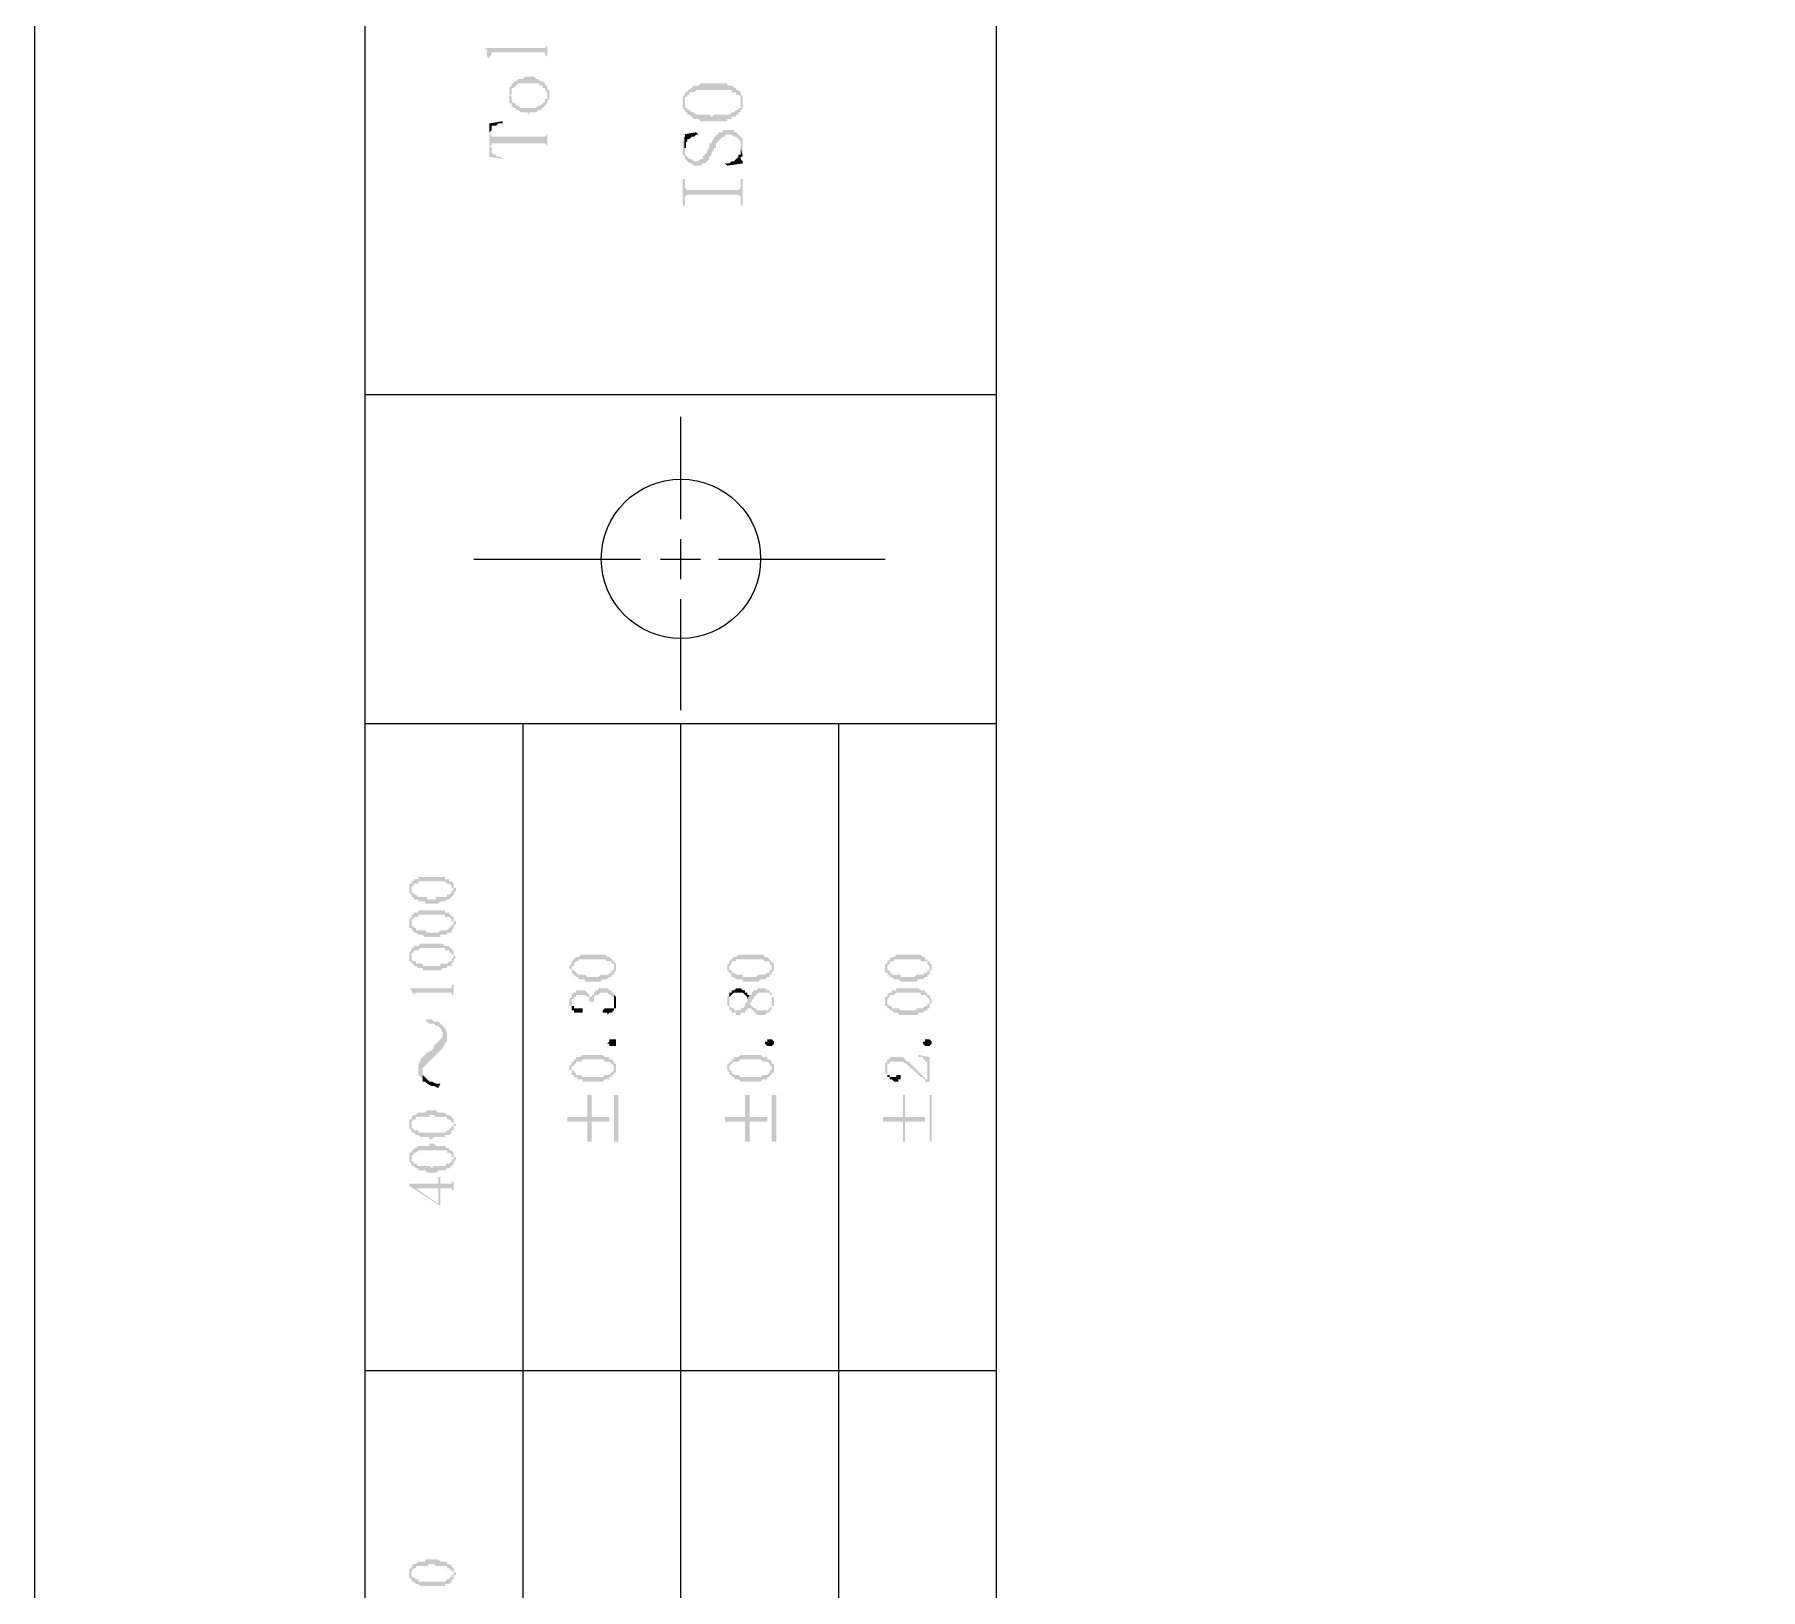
# Model space of a CAD drawing. Header units: millimetres. Extents: x 1186 to 2336, y 1181 to 1549.
# Drawn here: x 1915.52 to 1950.56, y 1352.86 to 1384.43 of the extents above; entities that cross this region are included whole.
import ezdxf

# ---------------------------------------------------------------- set-up
doc = ezdxf.new("R2010")
doc.units = ezdxf.units.MM

msp = doc.modelspace()

# ---------------------------------------------------------------- hatches: boundary and pattern name
at = {"transparency": 33554559}
for points in [[(1924.66228, 1384.16352), (1924.66228, 1384.16352), (1924.70741, 1384.11838), (1924.70741, 1384.02812), (1924.70741, 1383.98299), (1924.75254, 1383.93786), (1924.75254, 1383.84759), (1924.75254, 1383.98299), (1924.79768, 1384.02812), (1924.79768, 1384.07325), (1925.88085, 1384.07325), (1925.88085, 1384.02812), (1925.88085, 1384.02812), (1925.92598, 1383.98299), (1925.92598, 1383.84759), (1925.92598, 1384.38918), (1925.92598, 1384.20865), (1925.92598, 1384.20865), (1925.88085, 1384.16352), (1925.83572, 1384.16352)], [(1925.15873, 1383.35114), (1925.15873, 1383.21574), (1925.20387, 1383.21574), (1925.20387, 1383.35114), (1925.249, 1383.35114), (1925.29413, 1383.39627), (1925.29413, 1383.39627), (1925.33926, 1383.4414), (1925.74545, 1383.4414), (1925.79058, 1383.39627), (1925.83572, 1383.39627), (1925.83572, 1383.35114), (1925.88085, 1383.35114), (1925.88085, 1383.306), (1925.92598, 1383.26087), (1925.92598, 1383.21574), (1925.92598, 1383.03521), (1925.92598, 1383.08034), (1925.92598, 1383.08034), (1925.97111, 1383.12548), (1925.97111, 1383.21574), (1925.97111, 1383.306), (1925.92598, 1383.306), (1925.92598, 1383.39627), (1925.88085, 1383.39627), (1925.88085, 1383.4414), (1925.83572, 1383.48653), (1925.79058, 1383.48653), (1925.74545, 1383.53167), (1925.70032, 1383.53167), (1925.65519, 1383.5768), (1925.47466, 1383.5768), (1925.42953, 1383.53167), (1925.33926, 1383.53167), (1925.29413, 1383.48653), (1925.249, 1383.48653), (1925.249, 1383.4414), (1925.20387, 1383.4414), (1925.20387, 1383.39627)], [(1925.15873, 1383.21574), (1925.15873, 1383.12548), (1925.15873, 1383.03521), (1925.20387, 1383.03521), (1925.20387, 1382.99008), (1925.249, 1382.94495), (1925.29413, 1382.94495), (1925.29413, 1382.89982), (1925.33926, 1382.89982), (1925.38439, 1382.85468), (1925.51979, 1382.85468), (1925.56492, 1382.80955), (1925.56492, 1382.85468), (1925.70032, 1382.85468), (1925.74545, 1382.89982), (1925.79058, 1382.89982), (1925.83572, 1382.94495), (1925.83572, 1382.94495), (1925.88085, 1382.99008), (1925.88085, 1382.99008), (1925.92598, 1383.03521), (1925.92598, 1383.21574), (1925.92598, 1383.12548), (1925.88085, 1383.12548), (1925.88085, 1383.08034), (1925.83572, 1383.03521), (1925.83572, 1383.03521), (1925.79058, 1382.99008), (1925.74545, 1382.99008), (1925.70032, 1382.94495), (1925.38439, 1382.94495), (1925.33926, 1382.99008), (1925.29413, 1382.99008), (1925.29413, 1383.03521), (1925.249, 1383.03521), (1925.20387, 1383.08034), (1925.20387, 1383.12548), (1925.20387, 1383.17061), (1925.15873, 1383.21574), (1925.15873, 1383.35114), (1925.15873, 1383.26087), (1925.15873, 1383.26087)], [(1928.72417, 1383.21574), (1928.72417, 1383.03521), (1928.72417, 1383.08034), (1928.72417, 1383.17061), (1928.76931, 1383.17061), (1928.76931, 1383.21574), (1928.81444, 1383.21574), (1928.81444, 1383.26087), (1928.9047, 1383.26087), (1928.94984, 1383.306), (1929.67195, 1383.306), (1929.67195, 1383.26087), (1929.76221, 1383.26087), (1929.76221, 1383.21574), (1929.80735, 1383.21574), (1929.85248, 1383.17061), (1929.85248, 1383.03521), (1929.85248, 1383.26087), (1929.85248, 1383.26087), (1929.80735, 1383.306), (1929.76221, 1383.306), (1929.76221, 1383.35114), (1929.71708, 1383.35114), (1929.67195, 1383.39627), (1929.58169, 1383.39627), (1929.58169, 1383.4414), (1929.0401, 1383.4414), (1928.99497, 1383.39627), (1928.9047, 1383.39627), (1928.85957, 1383.35114), (1928.85957, 1383.35114), (1928.81444, 1383.306), (1928.76931, 1383.306), (1928.76931, 1383.26087), (1928.72417, 1383.26087)], [(1928.67904, 1383.03521), (1928.67904, 1382.94495), (1928.67904, 1382.94495), (1928.72417, 1382.89982), (1928.72417, 1382.85468), (1928.76931, 1382.85468), (1928.76931, 1382.80955), (1928.81444, 1382.80955), (1928.85957, 1382.76442), (1928.85957, 1382.76442), (1928.9047, 1382.71929), (1928.99497, 1382.71929), (1929.0401, 1382.67415), (1929.58169, 1382.67415), (1929.58169, 1382.71929), (1929.67195, 1382.71929), (1929.67195, 1382.76442), (1929.76221, 1382.76442), (1929.76221, 1382.80955), (1929.80735, 1382.80955), (1929.80735, 1382.85468), (1929.85248, 1382.85468), (1929.85248, 1382.89982), (1929.89761, 1382.94495), (1929.89761, 1383.03521), (1929.89761, 1383.17061), (1929.89761, 1383.17061), (1929.85248, 1383.21574), (1929.85248, 1383.03521), (1929.85248, 1382.94495), (1929.80735, 1382.94495), (1929.80735, 1382.89982), (1929.76221, 1382.89982), (1929.71708, 1382.85468), (1929.67195, 1382.85468), (1929.62682, 1382.80955), (1929.31089, 1382.80955), (1929.26576, 1382.76442), (1929.26576, 1382.76442), (1929.22063, 1382.80955), (1928.94984, 1382.80955), (1928.9047, 1382.85468), (1928.85957, 1382.85468), (1928.81444, 1382.89982), (1928.76931, 1382.89982), (1928.76931, 1382.94495), (1928.72417, 1382.94495), (1928.72417, 1383.03521), (1928.72417, 1383.21574), (1928.67904, 1383.17061), (1928.67904, 1383.08034)], [(1924.75254, 1382.62902), (1924.75254, 1382.44849), (1924.75254, 1382.44849), (1924.79768, 1382.49363), (1924.79768, 1382.58389), (1924.88794, 1382.58389), (1924.93307, 1382.62902), (1925.02334, 1382.62902), (1925.02334, 1382.67415)], [(1924.75254, 1382.62902), (1924.75254, 1381.95204), (1925.02334, 1381.90691), (1925.02334, 1381.90691), (1924.9782, 1381.95204), (1924.88794, 1381.95204), (1924.88794, 1381.99717), (1924.84281, 1381.99717), (1924.79768, 1382.0423), (1924.79768, 1382.13257), (1924.75254, 1382.1777), (1924.75254, 1382.44849)], [(1924.75254, 1382.44849), (1924.75254, 1382.1777), (1924.79768, 1382.1777), (1924.79768, 1382.22283), (1925.88085, 1382.22283), (1925.92598, 1382.1777), (1925.92598, 1382.08744), (1925.92598, 1382.44849), (1925.92598, 1382.40336), (1925.92598, 1382.40336), (1925.88085, 1382.35823), (1924.79768, 1382.35823)], [(1928.67904, 1382.13257), (1928.67904, 1381.99717), (1928.67904, 1381.99717), (1928.72417, 1381.95204), (1928.72417, 1381.90691), (1928.72417, 1381.90691), (1928.76931, 1381.86178), (1928.76931, 1381.86178), (1928.81444, 1381.81664), (1928.85957, 1381.81664), (1928.9047, 1381.77151), (1929.0401, 1381.77151), (1929.08523, 1381.81664), (1929.13036, 1381.81664), (1929.1755, 1381.86178), (1929.1755, 1381.86178), (1929.22063, 1381.90691), (1929.22063, 1381.95204), (1929.26576, 1381.99717), (1929.26576, 1382.0423), (1929.31089, 1382.08744), (1929.31089, 1382.13257), (1929.35602, 1382.13257), (1929.35602, 1382.22283), (1929.40116, 1382.26796), (1929.40116, 1382.26796), (1929.44629, 1382.3131), (1929.44629, 1382.3131), (1929.49142, 1382.35823), (1929.53655, 1382.35823), (1929.53655, 1382.40336), (1929.67195, 1382.40336), (1929.71708, 1382.35823), (1929.76221, 1382.35823), (1929.80735, 1382.3131), (1929.80735, 1382.3131), (1929.85248, 1382.26796), (1929.85248, 1382.13257), (1929.89761, 1381.95204), (1929.89761, 1382.08744), (1929.89761, 1382.13257), (1929.89761, 1382.3131), (1929.89761, 1382.3131), (1929.85248, 1382.35823), (1929.85248, 1382.35823), (1929.80735, 1382.40336), (1929.80735, 1382.40336), (1929.76221, 1382.44849), (1929.71708, 1382.44849), (1929.71708, 1382.49363), (1929.49142, 1382.49363), (1929.49142, 1382.44849), (1929.40116, 1382.44849), (1929.40116, 1382.40336), (1929.35602, 1382.40336), (1929.35602, 1382.35823), (1929.31089, 1382.35823), (1929.31089, 1382.3131), (1929.26576, 1382.26796), (1929.26576, 1382.22283), (1929.22063, 1382.22283), (1929.22063, 1382.13257), (1929.1755, 1382.08744), (1929.1755, 1382.0423), (1929.13036, 1381.99717), (1929.13036, 1381.99717), (1929.08523, 1381.95204), (1929.08523, 1381.90691), (1929.0401, 1381.90691), (1928.99497, 1381.86178), (1928.9047, 1381.86178), (1928.85957, 1381.90691), (1928.81444, 1381.90691), (1928.76931, 1381.95204), (1928.76931, 1381.95204), (1928.72417, 1381.99717), (1928.72417, 1382.3131), (1928.67904, 1382.26796), (1928.67904, 1382.1777), (1928.67904, 1382.1777)], [(1928.67904, 1382.40336), (1928.72417, 1382.40336), (1928.72417, 1382.35823), (1928.72417, 1382.1777), (1928.72417, 1382.22283), (1928.76931, 1382.26796), (1928.76931, 1382.3131), (1928.81444, 1382.3131), (1928.85957, 1382.35823), (1928.9047, 1382.35823), (1928.94984, 1382.40336), (1928.99497, 1382.40336), (1928.94984, 1382.44849)], [(1929.53655, 1381.81664), (1929.58169, 1381.77151), (1929.89761, 1381.81664), (1929.89761, 1381.86178), (1929.89761, 1381.86178), (1929.85248, 1381.90691), (1929.85248, 1382.08744), (1929.85248, 1381.99717), (1929.80735, 1381.99717), (1929.80735, 1381.95204), (1929.80735, 1381.95204), (1929.76221, 1381.90691), (1929.76221, 1381.90691), (1929.71708, 1381.86178), (1929.67195, 1381.86178), (1929.62682, 1381.81664), (1929.58169, 1381.81664)], [(1929.85248, 1382.08744), (1929.85248, 1381.90691), (1929.85248, 1381.95204), (1929.89761, 1381.95204), (1929.85248, 1382.13257)], [(1928.67904, 1381.50072), (1928.67904, 1380.95913), (1928.72417, 1380.95913), (1928.72417, 1381.13966), (1928.72417, 1381.13966), (1928.76931, 1381.18479), (1929.80735, 1381.18479), (1929.85248, 1381.13966), (1929.85248, 1380.95913), (1929.89761, 1380.95913), (1929.89761, 1381.50072), (1929.85248, 1381.50072), (1929.85248, 1381.32019), (1929.85248, 1381.32019), (1929.80735, 1381.27506), (1928.76931, 1381.27506), (1928.72417, 1381.32019), (1928.72417, 1381.50072)], [(1923.12779, 1367.05842), (1923.12779, 1367.01329), (1923.12779, 1367.01329), (1923.17292, 1366.96816), (1923.17292, 1367.10355), (1923.17292, 1367.14869), (1923.21805, 1367.14869), (1923.21805, 1367.19382), (1923.30831, 1367.19382), (1923.30831, 1367.23895), (1923.8499, 1367.23895), (1923.89503, 1367.19382), (1923.94016, 1367.19382), (1923.9853, 1367.14869), (1923.9853, 1367.10355), (1924.03043, 1367.10355), (1924.03043, 1367.05842), (1924.03043, 1367.19382), (1923.9853, 1367.23895), (1923.94016, 1367.23895), (1923.94016, 1367.28408), (1923.8499, 1367.28408), (1923.8499, 1367.32922), (1923.30831, 1367.32922), (1923.30831, 1367.28408), (1923.21805, 1367.28408), (1923.21805, 1367.23895), (1923.17292, 1367.23895), (1923.17292, 1367.19382), (1923.12779, 1367.19382), (1923.12779, 1367.14869), (1923.12779, 1367.10355)], [(1923.17292, 1366.96816), (1923.17292, 1366.92303), (1923.21805, 1366.92303), (1923.21805, 1366.87789), (1923.30831, 1366.87789), (1923.30831, 1366.83276), (1923.44371, 1366.83276), (1923.44371, 1366.78763), (1923.7145, 1366.78763), (1923.75964, 1366.83276), (1923.8499, 1366.83276), (1923.89503, 1366.87789), (1923.94016, 1366.87789), (1923.9853, 1366.92303), (1923.9853, 1366.92303), (1924.03043, 1366.96816), (1924.03043, 1367.01329), (1924.03043, 1367.01329), (1924.07556, 1367.05842), (1924.07556, 1367.10355), (1924.03043, 1367.10355), (1924.03043, 1367.14869), (1924.03043, 1367.19382), (1924.03043, 1367.05842), (1923.9853, 1367.05842), (1923.9853, 1367.01329), (1923.9853, 1367.01329), (1923.94016, 1366.96816), (1923.89503, 1366.96816), (1923.89503, 1366.92303), (1923.66937, 1366.92303), (1923.66937, 1366.87789), (1923.48884, 1366.87789), (1923.48884, 1366.92303), (1923.30831, 1366.92303), (1923.26318, 1366.96816), (1923.21805, 1366.96816), (1923.21805, 1367.01329), (1923.17292, 1367.01329), (1923.17292, 1367.05842), (1923.17292, 1367.05842)], [(1923.12779, 1366.38144), (1923.12779, 1366.29118), (1923.17292, 1366.29118), (1923.17292, 1366.38144), (1923.17292, 1366.42657), (1923.17292, 1366.4717), (1923.21805, 1366.4717), (1923.21805, 1366.51684), (1923.30831, 1366.51684), (1923.30831, 1366.56197), (1923.8499, 1366.56197), (1923.8499, 1366.51684), (1923.94016, 1366.51684), (1923.9853, 1366.4717), (1923.9853, 1366.42657), (1924.03043, 1366.42657), (1924.03043, 1366.38144), (1924.03043, 1366.51684), (1923.9853, 1366.51684), (1923.9853, 1366.56197), (1923.94016, 1366.56197), (1923.94016, 1366.6071), (1923.8499, 1366.6071), (1923.8499, 1366.65223), (1923.30831, 1366.65223), (1923.30831, 1366.6071), (1923.21805, 1366.6071), (1923.21805, 1366.56197), (1923.17292, 1366.56197), (1923.17292, 1366.51684), (1923.17292, 1366.51684), (1923.12779, 1366.4717), (1923.12779, 1366.42657), (1923.12779, 1366.42657)], [(1923.17292, 1366.29118), (1923.17292, 1366.24604), (1923.21805, 1366.24604), (1923.21805, 1366.20091), (1923.26318, 1366.20091), (1923.30831, 1366.15578), (1923.39858, 1366.15578), (1923.44371, 1366.11065), (1923.75964, 1366.11065), (1923.75964, 1366.15578), (1923.89503, 1366.15578), (1923.89503, 1366.20091), (1923.9853, 1366.20091), (1923.9853, 1366.24604), (1923.9853, 1366.24604), (1924.03043, 1366.29118), (1924.03043, 1366.33631), (1924.03043, 1366.33631), (1924.07556, 1366.38144), (1924.07556, 1366.42657), (1924.03043, 1366.42657), (1924.03043, 1366.4717), (1924.03043, 1366.51684), (1924.03043, 1366.38144), (1924.03043, 1366.38144), (1923.9853, 1366.33631), (1923.9853, 1366.33631), (1923.94016, 1366.29118), (1923.94016, 1366.29118), (1923.89503, 1366.24604), (1923.75964, 1366.24604), (1923.7145, 1366.20091), (1923.48884, 1366.20091), (1923.44371, 1366.24604), (1923.26318, 1366.24604), (1923.26318, 1366.29118), (1923.21805, 1366.29118), (1923.21805, 1366.33631), (1923.17292, 1366.33631), (1923.17292, 1366.38144), (1923.17292, 1366.38144)], [(1923.12779, 1365.70446), (1923.12779, 1365.65933), (1923.12779, 1365.61419), (1923.17292, 1365.61419), (1923.17292, 1365.56906), (1923.17292, 1365.70446), (1923.17292, 1365.74959), (1923.17292, 1365.79472), (1923.21805, 1365.79472), (1923.21805, 1365.83985), (1923.30831, 1365.83985), (1923.35345, 1365.88499), (1923.8499, 1365.88499), (1923.8499, 1365.83985), (1923.94016, 1365.83985), (1923.94016, 1365.79472), (1923.9853, 1365.79472), (1923.9853, 1365.74959), (1924.03043, 1365.74959), (1924.03043, 1365.70446), (1924.03043, 1365.83985), (1923.9853, 1365.83985), (1923.9853, 1365.88499), (1923.94016, 1365.88499), (1923.94016, 1365.93012), (1923.8499, 1365.93012), (1923.80477, 1365.97525), (1923.35345, 1365.97525), (1923.30831, 1365.93012), (1923.21805, 1365.93012), (1923.21805, 1365.88499), (1923.17292, 1365.88499), (1923.17292, 1365.83985), (1923.17292, 1365.83985), (1923.12779, 1365.79472), (1923.12779, 1365.74959), (1923.12779, 1365.74959)], [(1923.17292, 1365.56906), (1923.21805, 1365.56906), (1923.21805, 1365.52393), (1923.26318, 1365.52393), (1923.30831, 1365.4788), (1923.39858, 1365.4788), (1923.39858, 1365.43366), (1923.75964, 1365.43366), (1923.80477, 1365.4788), (1923.89503, 1365.4788), (1923.89503, 1365.52393), (1923.9853, 1365.52393), (1923.9853, 1365.56906), (1923.9853, 1365.56906), (1924.03043, 1365.61419), (1924.03043, 1365.65933), (1924.03043, 1365.65933), (1924.07556, 1365.70446), (1924.07556, 1365.70446), (1924.03043, 1365.74959), (1924.03043, 1365.79472), (1924.03043, 1365.83985), (1924.03043, 1365.70446), (1924.03043, 1365.70446), (1923.9853, 1365.65933), (1923.9853, 1365.61419), (1923.94016, 1365.61419), (1923.89503, 1365.56906), (1923.75964, 1365.56906), (1923.75964, 1365.52393), (1923.39858, 1365.52393), (1923.39858, 1365.56906), (1923.26318, 1365.56906), (1923.26318, 1365.61419), (1923.21805, 1365.61419), (1923.17292, 1365.65933), (1923.17292, 1365.70446), (1923.17292, 1365.70446)], [(1926.3773, 1365.4788), (1926.3773, 1365.4788), (1926.42243, 1365.43366), (1926.42243, 1365.38853), (1926.42243, 1365.4788), (1926.42243, 1365.52393), (1926.46757, 1365.52393), (1926.46757, 1365.56906), (1926.46757, 1365.56906), (1926.5127, 1365.61419), (1926.55783, 1365.61419), (1926.55783, 1365.65933), (1927.09942, 1365.65933), (1927.14455, 1365.61419), (1927.23481, 1365.61419), (1927.23481, 1365.56906), (1927.27995, 1365.56906), (1927.27995, 1365.52393), (1927.27995, 1365.4788), (1927.27995, 1365.61419), (1927.27995, 1365.61419), (1927.23481, 1365.65933), (1927.23481, 1365.65933), (1927.18968, 1365.70446), (1927.14455, 1365.70446), (1927.09942, 1365.74959), (1926.60296, 1365.74959), (1926.55783, 1365.70446), (1926.5127, 1365.70446), (1926.46757, 1365.65933), (1926.46757, 1365.65933), (1926.42243, 1365.61419), (1926.42243, 1365.56906), (1926.42243, 1365.56906), (1926.3773, 1365.52393), (1926.3773, 1365.52393)], [(1926.42243, 1365.38853), (1926.46757, 1365.3434), (1926.46757, 1365.3434), (1926.5127, 1365.29827), (1926.55783, 1365.29827), (1926.55783, 1365.25314), (1926.69323, 1365.25314), (1926.69323, 1365.208), (1927.00915, 1365.208), (1927.05428, 1365.25314), (1927.14455, 1365.25314), (1927.18968, 1365.29827), (1927.23481, 1365.29827), (1927.23481, 1365.3434), (1927.27995, 1365.3434), (1927.27995, 1365.38853), (1927.27995, 1365.38853), (1927.32508, 1365.43366), (1927.32508, 1365.4788), (1927.32508, 1365.52393), (1927.32508, 1365.56906), (1927.32508, 1365.56906), (1927.27995, 1365.61419), (1927.27995, 1365.4788), (1927.27995, 1365.43366), (1927.23481, 1365.43366), (1927.23481, 1365.38853), (1927.18968, 1365.38853), (1927.18968, 1365.3434), (1927.00915, 1365.3434), (1926.96402, 1365.29827), (1926.73836, 1365.29827), (1926.69323, 1365.3434), (1926.55783, 1365.3434), (1926.5127, 1365.38853), (1926.5127, 1365.38853), (1926.46757, 1365.43366), (1926.42243, 1365.43366), (1926.42243, 1365.4788), (1926.42243, 1365.4788)], [(1929.58169, 1365.4788), (1929.58169, 1365.43366), (1929.62682, 1365.38853), (1929.62682, 1365.4788), (1929.62682, 1365.52393), (1929.62682, 1365.52393), (1929.67195, 1365.56906), (1929.67195, 1365.61419), (1929.76221, 1365.61419), (1929.76221, 1365.65933), (1930.3038, 1365.65933), (1930.34893, 1365.61419), (1930.4392, 1365.61419), (1930.4392, 1365.56906), (1930.4392, 1365.56906), (1930.48433, 1365.52393), (1930.48433, 1365.4788), (1930.48433, 1365.61419), (1930.48433, 1365.61419), (1930.4392, 1365.65933), (1930.4392, 1365.65933), (1930.39406, 1365.70446), (1930.34893, 1365.70446), (1930.3038, 1365.74959), (1929.80735, 1365.74959), (1929.76221, 1365.70446), (1929.71708, 1365.70446), (1929.67195, 1365.65933), (1929.67195, 1365.65933), (1929.62682, 1365.61419), (1929.62682, 1365.56906), (1929.58169, 1365.56906), (1929.58169, 1365.52393), (1929.58169, 1365.52393)], [(1929.62682, 1365.38853), (1929.67195, 1365.3434), (1929.67195, 1365.29827), (1929.71708, 1365.29827), (1929.76221, 1365.25314), (1929.89761, 1365.25314), (1929.89761, 1365.208), (1930.21354, 1365.208), (1930.25867, 1365.25314), (1930.34893, 1365.25314), (1930.39406, 1365.29827), (1930.4392, 1365.29827), (1930.4392, 1365.3434), (1930.48433, 1365.3434), (1930.48433, 1365.38853), (1930.48433, 1365.38853), (1930.52946, 1365.43366), (1930.52946, 1365.4788), (1930.52946, 1365.52393), (1930.52946, 1365.56906), (1930.52946, 1365.56906), (1930.48433, 1365.61419), (1930.48433, 1365.4788), (1930.48433, 1365.43366), (1930.4392, 1365.43366), (1930.4392, 1365.38853), (1930.39406, 1365.38853), (1930.34893, 1365.3434), (1930.21354, 1365.3434), (1930.1684, 1365.29827), (1929.89761, 1365.29827), (1929.89761, 1365.3434), (1929.76221, 1365.3434), (1929.71708, 1365.38853), (1929.67195, 1365.38853), (1929.67195, 1365.43366), (1929.62682, 1365.43366), (1929.62682, 1365.4788), (1929.62682, 1365.4788)], [(1932.78607, 1365.4788), (1932.78607, 1365.38853), (1932.8312, 1365.38853), (1932.8312, 1365.4788), (1932.8312, 1365.52393), (1932.8312, 1365.52393), (1932.87633, 1365.56906), (1932.87633, 1365.61419), (1932.9666, 1365.61419), (1932.9666, 1365.65933), (1933.50818, 1365.65933), (1933.50818, 1365.61419), (1933.64358, 1365.61419), (1933.64358, 1365.56906), (1933.64358, 1365.56906), (1933.68871, 1365.52393), (1933.68871, 1365.4788), (1933.68871, 1365.61419), (1933.64358, 1365.61419), (1933.64358, 1365.65933), (1933.59845, 1365.65933), (1933.59845, 1365.70446), (1933.55332, 1365.70446), (1933.50818, 1365.74959), (1933.01173, 1365.74959), (1932.9666, 1365.70446), (1932.92147, 1365.70446), (1932.87633, 1365.65933), (1932.87633, 1365.65933), (1932.8312, 1365.61419), (1932.8312, 1365.56906), (1932.78607, 1365.56906), (1932.78607, 1365.52393), (1932.78607, 1365.52393)], [(1932.8312, 1365.38853), (1932.8312, 1365.3434), (1932.87633, 1365.3434), (1932.87633, 1365.29827), (1932.92147, 1365.29827), (1932.9666, 1365.25314), (1933.05686, 1365.25314), (1933.102, 1365.208), (1933.41792, 1365.208), (1933.46305, 1365.25314), (1933.55332, 1365.25314), (1933.59845, 1365.29827), (1933.64358, 1365.29827), (1933.64358, 1365.3434), (1933.68871, 1365.3434), (1933.68871, 1365.38853), (1933.68871, 1365.43366), (1933.73385, 1365.43366), (1933.73385, 1365.4788), (1933.73385, 1365.52393), (1933.73385, 1365.56906), (1933.68871, 1365.56906), (1933.68871, 1365.61419), (1933.68871, 1365.4788), (1933.68871, 1365.43366), (1933.64358, 1365.43366), (1933.64358, 1365.38853), (1933.59845, 1365.38853), (1933.55332, 1365.3434), (1933.41792, 1365.3434), (1933.37279, 1365.29827), (1933.102, 1365.29827), (1933.102, 1365.3434), (1932.92147, 1365.3434), (1932.92147, 1365.38853), (1932.87633, 1365.38853), (1932.87633, 1365.43366), (1932.8312, 1365.43366), (1932.8312, 1365.4788), (1932.8312, 1365.4788)], [(1923.12779, 1365.07261), (1923.12779, 1365.07261), (1923.17292, 1365.02747), (1923.17292, 1364.98234), (1923.21805, 1364.98234), (1923.21805, 1364.93721), (1923.21805, 1364.84695), (1923.21805, 1364.93721), (1923.26318, 1364.98234), (1923.9853, 1364.98234), (1923.9853, 1364.93721), (1924.03043, 1364.93721), (1924.03043, 1364.84695), (1924.03043, 1365.25314), (1924.03043, 1365.16287), (1924.03043, 1365.16287), (1923.9853, 1365.11774), (1923.9853, 1365.07261), (1923.94016, 1365.07261)], [(1926.3773, 1364.80181), (1926.3773, 1364.71155), (1926.42243, 1364.71155), (1926.42243, 1364.66642), (1926.42243, 1364.80181), (1926.42243, 1364.84695), (1926.46757, 1364.84695), (1926.46757, 1364.89208), (1926.5127, 1364.89208), (1926.5127, 1364.93721), (1926.69323, 1364.93721), (1926.73836, 1364.89208), (1926.78349, 1364.89208), (1926.78349, 1364.84695), (1926.78349, 1364.80181), (1926.82862, 1364.80181), (1926.82862, 1364.71155), (1926.82862, 1364.80181), (1926.87376, 1364.80181), (1926.87376, 1364.84695), (1926.87376, 1364.89208), (1926.87376, 1364.89208), (1926.91889, 1364.93721), (1926.96402, 1364.93721), (1927.00915, 1364.98234), (1927.14455, 1364.98234), (1927.18968, 1364.93721), (1927.23481, 1364.93721), (1927.23481, 1364.89208), (1927.27995, 1364.89208), (1927.27995, 1364.84695), (1927.27995, 1364.75668), (1927.27995, 1364.93721), (1927.27995, 1364.98234), (1927.23481, 1364.98234), (1927.23481, 1365.02747), (1927.18968, 1365.02747), (1927.14455, 1365.07261), (1926.96402, 1365.07261), (1926.96402, 1365.02747), (1926.91889, 1365.02747), (1926.87376, 1364.98234), (1926.87376, 1364.93721), (1926.82862, 1364.93721), (1926.82862, 1364.84695), (1926.82862, 1364.89208), (1926.78349, 1364.89208), (1926.78349, 1364.93721), (1926.78349, 1364.93721), (1926.73836, 1364.98234), (1926.73836, 1364.98234), (1926.69323, 1365.02747), (1926.5127, 1365.02747), (1926.5127, 1364.98234), (1926.46757, 1364.98234), (1926.42243, 1364.93721), (1926.42243, 1364.89208), (1926.42243, 1364.89208), (1926.3773, 1364.84695), (1926.3773, 1364.84695)], [(1929.58169, 1364.80181), (1929.58169, 1364.71155), (1929.62682, 1364.71155), (1929.62682, 1364.66642), (1929.62682, 1364.62129), (1929.67195, 1364.62129), (1929.67195, 1364.57615), (1929.76221, 1364.57615), (1929.76221, 1364.53102), (1929.85248, 1364.53102), (1929.85248, 1364.57615), (1929.94274, 1364.57615), (1929.94274, 1364.62129), (1929.98788, 1364.62129), (1929.98788, 1364.66642), (1930.03301, 1364.66642), (1930.03301, 1364.71155), (1930.03301, 1364.66642), (1930.03301, 1364.75668), (1930.03301, 1364.75668), (1930.07814, 1364.80181), (1930.07814, 1364.84695), (1930.12327, 1364.84695), (1930.12327, 1364.89208), (1930.12327, 1364.89208), (1930.1684, 1364.93721), (1930.1684, 1364.93721), (1930.21354, 1364.98234), (1930.4392, 1364.98234), (1930.4392, 1364.93721), (1930.48433, 1364.93721), (1930.48433, 1364.84695), (1930.48433, 1364.66642), (1930.48433, 1364.71155), (1930.52946, 1364.71155), (1930.52946, 1364.75668), (1930.52946, 1364.84695), (1930.52946, 1364.89208), (1930.48433, 1364.89208), (1930.48433, 1364.93721), (1930.48433, 1364.98234), (1930.4392, 1364.98234), (1930.4392, 1365.02747), (1930.39406, 1365.02747), (1930.34893, 1365.07261), (1930.21354, 1365.07261), (1930.1684, 1365.02747), (1930.12327, 1365.02747), (1930.07814, 1364.98234), (1930.07814, 1364.93721), (1930.03301, 1364.93721), (1930.03301, 1364.89208), (1930.03301, 1364.93721), (1929.98788, 1364.84695), (1929.98788, 1364.80181), (1929.98788, 1364.80181), (1929.94274, 1364.75668), (1929.94274, 1364.71155), (1929.94274, 1364.71155), (1929.89761, 1364.66642), (1929.85248, 1364.66642), (1929.85248, 1364.62129), (1929.71708, 1364.62129), (1929.71708, 1364.66642), (1929.67195, 1364.66642), (1929.62682, 1364.71155), (1929.62682, 1364.75668), (1929.62682, 1364.93721), (1929.62682, 1364.93721), (1929.58169, 1364.89208), (1929.58169, 1364.84695), (1929.58169, 1364.84695)], [(1929.62682, 1364.93721), (1929.62682, 1364.80181), (1929.62682, 1364.84695), (1929.62682, 1364.89208), (1929.62682, 1364.89208), (1929.67195, 1364.93721), (1929.67195, 1364.93721), (1929.71708, 1364.98234), (1929.89761, 1364.98234), (1929.94274, 1364.93721), (1929.94274, 1364.93721), (1929.98788, 1364.89208), (1929.98788, 1364.84695), (1930.03301, 1364.93721), (1929.98788, 1364.93721), (1929.98788, 1364.98234), (1929.94274, 1364.98234), (1929.94274, 1365.02747), (1929.89761, 1365.02747), (1929.85248, 1365.07261), (1929.76221, 1365.07261), (1929.71708, 1365.02747), (1929.67195, 1365.02747), (1929.67195, 1364.98234), (1929.62682, 1364.98234)], [(1932.78607, 1364.80181), (1932.78607, 1364.75668), (1932.78607, 1364.71155), (1932.8312, 1364.71155), (1932.8312, 1364.66642), (1932.8312, 1364.80181), (1932.8312, 1364.84695), (1932.8312, 1364.84695), (1932.87633, 1364.89208), (1932.87633, 1364.93721), (1932.9666, 1364.93721), (1933.01173, 1364.98234), (1933.50818, 1364.98234), (1933.50818, 1364.93721), (1933.59845, 1364.93721), (1933.64358, 1364.89208), (1933.64358, 1364.89208), (1933.68871, 1364.84695), (1933.68871, 1364.80181), (1933.68871, 1364.93721), (1933.64358, 1364.93721), (1933.64358, 1364.98234), (1933.59845, 1364.98234), (1933.59845, 1365.02747), (1933.50818, 1365.02747), (1933.46305, 1365.07261), (1933.01173, 1365.07261), (1933.01173, 1365.02747), (1932.92147, 1365.02747), (1932.92147, 1364.98234), (1932.87633, 1364.98234), (1932.8312, 1364.93721), (1932.8312, 1364.89208), (1932.78607, 1364.89208), (1932.78607, 1364.84695), (1932.78607, 1364.84695)], [(1926.42243, 1364.66642), (1926.42243, 1364.62129), (1926.46757, 1364.62129), (1926.46757, 1364.57615), (1926.64809, 1364.57615), (1926.64809, 1364.62129), (1926.64809, 1364.66642), (1926.46757, 1364.66642), (1926.46757, 1364.71155), (1926.42243, 1364.71155), (1926.42243, 1364.75668), (1926.42243, 1364.75668)], [(1927.05428, 1364.62129), (1927.05428, 1364.57615), (1927.14455, 1364.57615), (1927.14455, 1364.53102), (1927.14455, 1364.53102), (1927.18968, 1364.57615), (1927.23481, 1364.57615), (1927.27995, 1364.62129), (1927.27995, 1364.66642), (1927.32508, 1364.66642), (1927.32508, 1364.71155), (1927.32508, 1364.80181), (1927.32508, 1364.84695), (1927.32508, 1364.89208), (1927.32508, 1364.89208), (1927.27995, 1364.93721), (1927.27995, 1364.75668), (1927.27995, 1364.66642), (1927.09942, 1364.66642)], [(1930.03301, 1364.66642), (1930.07814, 1364.66642), (1930.07814, 1364.62129), (1930.12327, 1364.62129), (1930.12327, 1364.57615), (1930.1684, 1364.57615), (1930.1684, 1364.53102), (1930.34893, 1364.53102), (1930.39406, 1364.57615), (1930.4392, 1364.57615), (1930.4392, 1364.62129), (1930.48433, 1364.62129), (1930.48433, 1364.66642), (1930.48433, 1364.80181), (1930.48433, 1364.71155), (1930.48433, 1364.71155), (1930.4392, 1364.66642), (1930.4392, 1364.66642), (1930.39406, 1364.62129), (1930.1684, 1364.62129), (1930.1684, 1364.66642), (1930.12327, 1364.66642), (1930.07814, 1364.71155), (1930.07814, 1364.71155), (1930.03301, 1364.75668)], [(1932.8312, 1364.66642), (1932.87633, 1364.66642), (1932.87633, 1364.62129), (1932.92147, 1364.62129), (1932.9666, 1364.57615), (1933.05686, 1364.57615), (1933.05686, 1364.53102), (1933.46305, 1364.53102), (1933.46305, 1364.57615), (1933.55332, 1364.57615), (1933.59845, 1364.62129), (1933.64358, 1364.62129), (1933.64358, 1364.66642), (1933.68871, 1364.66642), (1933.68871, 1364.71155), (1933.68871, 1364.75668), (1933.73385, 1364.75668), (1933.73385, 1364.80181), (1933.73385, 1364.84695), (1933.73385, 1364.84695), (1933.68871, 1364.89208), (1933.68871, 1364.93721), (1933.68871, 1364.80181), (1933.68871, 1364.75668), (1933.64358, 1364.75668), (1933.64358, 1364.71155), (1933.59845, 1364.71155), (1933.55332, 1364.66642), (1933.41792, 1364.66642), (1933.41792, 1364.62129), (1933.102, 1364.62129), (1933.05686, 1364.66642), (1932.92147, 1364.66642), (1932.92147, 1364.71155), (1932.87633, 1364.71155), (1932.8312, 1364.75668), (1932.8312, 1364.80181), (1932.8312, 1364.80181)], [(1923.44371, 1364.39562), (1923.48884, 1364.39562), (1923.53397, 1364.35049), (1923.62424, 1364.35049), (1923.66937, 1364.30536), (1923.7145, 1364.30536), (1923.75964, 1364.26023), (1923.80477, 1364.16996), (1923.80477, 1363.85404), (1923.80477, 1363.85404), (1923.8499, 1363.9443), (1923.89503, 1363.98943), (1923.89503, 1364.16996), (1923.8499, 1364.26023), (1923.80477, 1364.30536), (1923.80477, 1364.30536), (1923.75964, 1364.35049), (1923.7145, 1364.39562), (1923.62424, 1364.39562), (1923.57911, 1364.44076), (1923.48884, 1364.44076)], [(1923.30831, 1363.40272), (1923.30831, 1363.31245), (1923.35345, 1363.26732), (1923.39858, 1363.22219), (1923.39858, 1363.40272), (1923.39858, 1363.44785), (1923.44371, 1363.49298), (1923.48884, 1363.53811), (1923.53397, 1363.58325), (1923.57911, 1363.62838), (1923.62424, 1363.67351), (1923.66937, 1363.71864), (1923.7145, 1363.76377), (1923.7145, 1363.76377), (1923.75964, 1363.80891), (1923.80477, 1363.85404), (1923.80477, 1364.12483), (1923.80477, 1364.0797), (1923.75964, 1364.03457), (1923.7145, 1363.98943), (1923.66937, 1363.9443), (1923.62424, 1363.89917), (1923.62424, 1363.85404), (1923.57911, 1363.80891), (1923.48884, 1363.76377), (1923.48884, 1363.76377), (1923.44371, 1363.71864), (1923.39858, 1363.67351), (1923.35345, 1363.62838), (1923.35345, 1363.58325), (1923.30831, 1363.53811), (1923.30831, 1363.49298)], [(1927.32508, 1363.9443), (1927.32508, 1363.89917), (1927.18968, 1363.89917), (1927.18968, 1363.9443), (1927.14455, 1363.9443), (1927.18968, 1363.98943), (1927.18968, 1364.03457), (1927.32508, 1364.03457), (1927.32508, 1363.98943), (1927.32508, 1363.9443)], [(1930.52946, 1363.9443), (1930.52946, 1363.9443), (1930.48433, 1363.89917), (1930.39406, 1363.89917), (1930.34893, 1363.9443), (1930.34893, 1363.98943), (1930.39406, 1363.98943), (1930.39406, 1364.03457), (1930.48433, 1364.03457), (1930.52946, 1363.98943), (1930.52946, 1363.9443)], [(1933.73385, 1363.9443), (1933.73385, 1363.9443), (1933.68871, 1363.89917), (1933.59845, 1363.89917), (1933.55332, 1363.9443), (1933.55332, 1363.98943), (1933.59845, 1363.98943), (1933.59845, 1364.03457), (1933.68871, 1364.03457), (1933.73385, 1363.98943), (1933.73385, 1363.9443)], [(1926.3773, 1363.44785), (1926.3773, 1363.40272), (1926.42243, 1363.40272), (1926.42243, 1363.35758), (1926.42243, 1363.31245), (1926.42243, 1363.44785), (1926.42243, 1363.49298), (1926.46757, 1363.49298), (1926.46757, 1363.53811), (1926.5127, 1363.53811), (1926.5127, 1363.58325), (1926.60296, 1363.58325), (1926.64809, 1363.62838), (1927.05428, 1363.62838), (1927.09942, 1363.58325), (1927.18968, 1363.58325), (1927.23481, 1363.53811), (1927.23481, 1363.53811), (1927.27995, 1363.49298), (1927.27995, 1363.44785), (1927.27995, 1363.58325), (1927.27995, 1363.58325), (1927.23481, 1363.62838), (1927.18968, 1363.62838), (1927.18968, 1363.67351), (1927.09942, 1363.67351), (1927.05428, 1363.71864), (1926.64809, 1363.71864), (1926.60296, 1363.67351), (1926.5127, 1363.67351), (1926.5127, 1363.62838), (1926.46757, 1363.62838), (1926.46757, 1363.58325), (1926.42243, 1363.58325), (1926.42243, 1363.53811), (1926.42243, 1363.53811), (1926.3773, 1363.49298), (1926.3773, 1363.49298)], [(1929.58169, 1363.44785), (1929.58169, 1363.40272), (1929.58169, 1363.40272), (1929.62682, 1363.35758), (1929.62682, 1363.31245), (1929.62682, 1363.44785), (1929.62682, 1363.49298), (1929.62682, 1363.49298), (1929.67195, 1363.53811), (1929.67195, 1363.53811), (1929.71708, 1363.58325), (1929.80735, 1363.58325), (1929.85248, 1363.62838), (1930.25867, 1363.62838), (1930.3038, 1363.58325), (1930.39406, 1363.58325), (1930.4392, 1363.53811), (1930.4392, 1363.49298), (1930.48433, 1363.49298), (1930.48433, 1363.44785), (1930.48433, 1363.58325), (1930.48433, 1363.58325), (1930.4392, 1363.62838), (1930.39406, 1363.62838), (1930.39406, 1363.67351), (1930.3038, 1363.67351), (1930.25867, 1363.71864), (1929.85248, 1363.71864), (1929.80735, 1363.67351), (1929.71708, 1363.67351), (1929.71708, 1363.62838), (1929.67195, 1363.62838), (1929.67195, 1363.58325), (1929.62682, 1363.58325), (1929.62682, 1363.53811), (1929.58169, 1363.53811), (1929.58169, 1363.49298), (1929.58169, 1363.49298)], [(1932.78607, 1363.44785), (1932.78607, 1363.40272), (1932.78607, 1363.35758), (1932.78607, 1363.35758), (1932.8312, 1363.31245), (1932.8312, 1363.44785), (1932.8312, 1363.53811), (1932.87633, 1363.53811), (1932.87633, 1363.58325), (1933.14713, 1363.58325), (1933.19226, 1363.53811), (1933.23739, 1363.53811), (1933.23739, 1363.49298), (1933.28252, 1363.49298), (1933.28252, 1363.44785), (1933.32766, 1363.44785), (1933.37279, 1363.40272), (1933.37279, 1363.40272), (1933.41792, 1363.35758), (1933.41792, 1363.35758), (1933.46305, 1363.31245), (1933.46305, 1363.31245), (1933.50818, 1363.26732), (1933.55332, 1363.26732), (1933.55332, 1363.22219), (1933.59845, 1363.22219), (1933.59845, 1363.17706), (1933.64358, 1363.17706), (1933.64358, 1363.22219), (1933.59845, 1363.22219), (1933.59845, 1363.26732), (1933.55332, 1363.26732), (1933.55332, 1363.31245), (1933.50818, 1363.31245), (1933.50818, 1363.35758), (1933.46305, 1363.35758), (1933.46305, 1363.40272), (1933.41792, 1363.40272), (1933.41792, 1363.44785), (1933.37279, 1363.44785), (1933.37279, 1363.49298), (1933.32766, 1363.49298), (1933.32766, 1363.53811), (1933.28252, 1363.53811), (1933.28252, 1363.58325), (1933.23739, 1363.58325), (1933.19226, 1363.62838), (1933.19226, 1363.62838), (1933.14713, 1363.67351), (1932.87633, 1363.67351), (1932.87633, 1363.62838), (1932.8312, 1363.62838), (1932.8312, 1363.58325), (1932.8312, 1363.58325), (1932.78607, 1363.53811), (1932.78607, 1363.49298), (1932.78607, 1363.49298)], [(1933.46305, 1363.71864), (1933.46305, 1363.67351), (1933.55332, 1363.67351), (1933.55332, 1363.62838), (1933.59845, 1363.62838), (1933.59845, 1363.58325), (1933.64358, 1363.58325), (1933.64358, 1363.17706), (1933.68871, 1363.17706), (1933.68871, 1363.67351)], [(1923.39858, 1363.22219), (1923.39858, 1363.17706), (1923.44371, 1363.17706), (1923.48884, 1363.13192), (1923.57911, 1363.08679), (1923.62424, 1363.08679), (1923.7145, 1363.04166), (1923.75964, 1363.13192), (1923.66937, 1363.13192), (1923.57911, 1363.17706), (1923.53397, 1363.17706), (1923.48884, 1363.22219), (1923.48884, 1363.22219), (1923.44371, 1363.26732), (1923.39858, 1363.31245), (1923.39858, 1363.40272)], [(1926.42243, 1363.31245), (1926.46757, 1363.31245), (1926.46757, 1363.26732), (1926.5127, 1363.26732), (1926.55783, 1363.22219), (1926.64809, 1363.22219), (1926.64809, 1363.17706), (1927.05428, 1363.17706), (1927.09942, 1363.22219), (1927.18968, 1363.22219), (1927.18968, 1363.26732), (1927.23481, 1363.26732), (1927.23481, 1363.31245), (1927.27995, 1363.31245), (1927.27995, 1363.35758), (1927.32508, 1363.35758), (1927.32508, 1363.40272), (1927.32508, 1363.44785), (1927.32508, 1363.49298), (1927.32508, 1363.53811), (1927.27995, 1363.53811), (1927.27995, 1363.58325), (1927.27995, 1363.44785), (1927.27995, 1363.40272), (1927.27995, 1363.40272), (1927.23481, 1363.35758), (1927.23481, 1363.35758), (1927.18968, 1363.31245), (1927.09942, 1363.31245), (1927.05428, 1363.26732), (1926.64809, 1363.26732), (1926.60296, 1363.31245), (1926.5127, 1363.31245), (1926.5127, 1363.35758), (1926.46757, 1363.35758), (1926.46757, 1363.40272), (1926.42243, 1363.40272), (1926.42243, 1363.44785), (1926.42243, 1363.44785)], [(1929.62682, 1363.31245), (1929.67195, 1363.31245), (1929.67195, 1363.26732), (1929.71708, 1363.26732), (1929.71708, 1363.22219), (1929.80735, 1363.22219), (1929.85248, 1363.17706), (1930.25867, 1363.17706), (1930.3038, 1363.22219), (1930.39406, 1363.22219), (1930.39406, 1363.26732), (1930.4392, 1363.26732), (1930.4392, 1363.31245), (1930.48433, 1363.31245), (1930.48433, 1363.35758), (1930.52946, 1363.35758), (1930.52946, 1363.40272), (1930.52946, 1363.44785), (1930.52946, 1363.49298), (1930.52946, 1363.53811), (1930.48433, 1363.53811), (1930.48433, 1363.58325), (1930.48433, 1363.44785), (1930.48433, 1363.40272), (1930.4392, 1363.40272), (1930.4392, 1363.35758), (1930.4392, 1363.35758), (1930.39406, 1363.31245), (1930.3038, 1363.31245), (1930.25867, 1363.26732), (1929.85248, 1363.26732), (1929.80735, 1363.31245), (1929.71708, 1363.31245), (1929.67195, 1363.35758), (1929.67195, 1363.40272), (1929.62682, 1363.40272), (1929.62682, 1363.44785), (1929.62682, 1363.44785)], [(1932.8312, 1363.31245), (1932.8312, 1363.26732), (1932.87633, 1363.26732), (1932.87633, 1363.22219), (1932.92147, 1363.22219), (1932.9666, 1363.17706), (1933.05686, 1363.17706), (1933.05686, 1363.22219), (1933.102, 1363.22219), (1933.102, 1363.26732), (1933.102, 1363.31245), (1933.01173, 1363.31245), (1933.01173, 1363.26732), (1932.87633, 1363.26732), (1932.87633, 1363.31245), (1932.8312, 1363.31245), (1932.8312, 1363.35758), (1932.8312, 1363.44785)], [(1926.33217, 1362.45494), (1926.33217, 1362.36468), (1926.73836, 1362.36468), (1926.73836, 1361.95849), (1926.82862, 1361.95849), (1926.82862, 1362.36468), (1927.18968, 1362.36468), (1927.18968, 1362.45494), (1926.82862, 1362.45494), (1926.82862, 1362.90626), (1926.73836, 1362.90626), (1926.73836, 1362.45494)], [(1927.37021, 1361.95849), (1927.37021, 1362.90626), (1927.27995, 1362.90626), (1927.27995, 1361.95849)], [(1929.53655, 1362.45494), (1929.53655, 1362.36468), (1929.94274, 1362.36468), (1929.94274, 1361.95849), (1930.03301, 1361.95849), (1930.03301, 1362.36468), (1930.39406, 1362.36468), (1930.39406, 1362.45494), (1930.03301, 1362.45494), (1930.03301, 1362.90626), (1929.94274, 1362.90626), (1929.94274, 1362.45494)], [(1930.57459, 1361.95849), (1930.57459, 1362.90626), (1930.48433, 1362.90626), (1930.48433, 1361.95849)], [(1932.74094, 1362.45494), (1932.74094, 1362.36468), (1933.14713, 1362.36468), (1933.14713, 1361.95849), (1933.19226, 1361.95849), (1933.19226, 1362.36468), (1933.59845, 1362.36468), (1933.59845, 1362.45494), (1933.19226, 1362.45494), (1933.19226, 1362.90626), (1933.14713, 1362.90626), (1933.14713, 1362.45494)], [(1933.73385, 1361.95849), (1933.73385, 1362.90626), (1933.68871, 1362.90626), (1933.68871, 1361.95849)], [(1923.12779, 1362.31954), (1923.12779, 1362.27441), (1923.12779, 1362.22928), (1923.12779, 1362.22928), (1923.17292, 1362.18415), (1923.17292, 1362.31954), (1923.17292, 1362.36468), (1923.17292, 1362.36468), (1923.21805, 1362.40981), (1923.26318, 1362.40981), (1923.26318, 1362.45494), (1923.53397, 1362.45494), (1923.53397, 1362.50007), (1923.62424, 1362.50007), (1923.66937, 1362.45494), (1923.89503, 1362.45494), (1923.89503, 1362.40981), (1923.94016, 1362.40981), (1923.9853, 1362.36468), (1923.9853, 1362.36468), (1924.03043, 1362.31954), (1924.03043, 1362.40981), (1923.9853, 1362.45494), (1923.9853, 1362.45494), (1923.94016, 1362.50007), (1923.89503, 1362.50007), (1923.8499, 1362.54521), (1923.7145, 1362.54521), (1923.66937, 1362.59034), (1923.48884, 1362.59034), (1923.44371, 1362.54521), (1923.30831, 1362.54521), (1923.26318, 1362.50007), (1923.21805, 1362.50007), (1923.17292, 1362.45494), (1923.17292, 1362.40981), (1923.12779, 1362.40981), (1923.12779, 1362.36468)], [(1923.17292, 1362.18415), (1923.17292, 1362.13902), (1923.21805, 1362.13902), (1923.26318, 1362.09388), (1923.30831, 1362.09388), (1923.35345, 1362.04875), (1923.53397, 1362.04875), (1923.53397, 1362.00362), (1923.57911, 1362.00362), (1923.62424, 1362.04875), (1923.8499, 1362.04875), (1923.8499, 1362.09388), (1923.94016, 1362.09388), (1923.9853, 1362.13902), (1923.9853, 1362.18415), (1924.03043, 1362.18415), (1924.03043, 1362.22928), (1924.03043, 1362.27441), (1924.07556, 1362.27441), (1924.07556, 1362.31954), (1924.03043, 1362.31954), (1924.03043, 1362.36468), (1924.03043, 1362.40981), (1924.03043, 1362.27441), (1923.9853, 1362.27441), (1923.9853, 1362.22928), (1923.94016, 1362.22928), (1923.94016, 1362.18415), (1923.89503, 1362.18415), (1923.8499, 1362.13902), (1923.30831, 1362.13902), (1923.30831, 1362.18415), (1923.21805, 1362.18415), (1923.21805, 1362.22928), (1923.17292, 1362.22928), (1923.17292, 1362.27441), (1923.17292, 1362.31954)], [(1923.12779, 1361.64256), (1923.12779, 1361.59743), (1923.12779, 1361.5523), (1923.12779, 1361.5523), (1923.17292, 1361.50717), (1923.17292, 1361.64256), (1923.17292, 1361.68769), (1923.21805, 1361.68769), (1923.21805, 1361.73283), (1923.26318, 1361.73283), (1923.30831, 1361.77796), (1923.89503, 1361.77796), (1923.89503, 1361.73283), (1923.94016, 1361.73283), (1923.9853, 1361.68769), (1923.9853, 1361.64256), (1924.03043, 1361.64256), (1924.03043, 1361.73283), (1923.9853, 1361.77796), (1923.94016, 1361.77796), (1923.94016, 1361.82309), (1923.89503, 1361.82309), (1923.8499, 1361.86822), (1923.66937, 1361.86822), (1923.62424, 1361.91336), (1923.53397, 1361.91336), (1923.53397, 1361.86822), (1923.30831, 1361.86822), (1923.26318, 1361.82309), (1923.21805, 1361.82309), (1923.21805, 1361.77796), (1923.17292, 1361.77796), (1923.17292, 1361.73283), (1923.12779, 1361.73283), (1923.12779, 1361.68769)], [(1923.17292, 1361.50717), (1923.17292, 1361.46203), (1923.21805, 1361.46203), (1923.26318, 1361.4169), (1923.30831, 1361.4169), (1923.30831, 1361.37177), (1923.44371, 1361.37177), (1923.48884, 1361.32664), (1923.66937, 1361.32664), (1923.7145, 1361.37177), (1923.8499, 1361.37177), (1923.89503, 1361.4169), (1923.94016, 1361.4169), (1923.9853, 1361.46203), (1923.9853, 1361.46203), (1924.03043, 1361.50717), (1924.03043, 1361.5523), (1924.03043, 1361.5523), (1924.07556, 1361.59743), (1924.07556, 1361.64256), (1924.03043, 1361.64256), (1924.03043, 1361.68769), (1924.03043, 1361.73283), (1924.03043, 1361.59743), (1923.9853, 1361.59743), (1923.9853, 1361.5523), (1923.9853, 1361.5523), (1923.94016, 1361.50717), (1923.89503, 1361.50717), (1923.8499, 1361.46203), (1923.62424, 1361.46203), (1923.57911, 1361.4169), (1923.57911, 1361.4169), (1923.53397, 1361.46203), (1923.30831, 1361.46203), (1923.26318, 1361.50717), (1923.21805, 1361.50717), (1923.21805, 1361.5523), (1923.17292, 1361.5523), (1923.17292, 1361.59743), (1923.17292, 1361.64256)], [(1923.12779, 1361.10098), (1923.12779, 1361.05584), (1923.75964, 1360.64965), (1923.75964, 1361.01071), (1923.9853, 1361.01071), (1923.9853, 1360.96558), (1924.03043, 1360.96558), (1924.03043, 1360.87532), (1924.03043, 1361.23637), (1924.03043, 1361.14611), (1923.9853, 1361.14611), (1923.9853, 1361.10098), (1923.75964, 1361.10098), (1923.75964, 1361.23637), (1923.7145, 1361.23637), (1923.7145, 1360.69479), (1923.26318, 1361.01071), (1923.26318, 1361.01071)], [(1923.12779, 1361.10098), (1923.26318, 1361.01071), (1923.7145, 1361.01071), (1923.7145, 1360.69479), (1923.7145, 1361.10098)], [(1923.12779, 1353.20285), (1923.12779, 1353.15771), (1923.12779, 1353.11258), (1923.12779, 1353.11258), (1923.17292, 1353.06745), (1923.17292, 1353.20285), (1923.17292, 1353.24798), (1923.17292, 1353.24798), (1923.21805, 1353.29311), (1923.26318, 1353.29311), (1923.26318, 1353.33824), (1923.48884, 1353.33824), (1923.53397, 1353.38337), (1923.62424, 1353.38337), (1923.66937, 1353.33824), (1923.89503, 1353.33824), (1923.89503, 1353.29311), (1923.94016, 1353.29311), (1923.9853, 1353.24798), (1923.9853, 1353.24798), (1924.03043, 1353.20285), (1924.03043, 1353.29311), (1923.9853, 1353.33824), (1923.9853, 1353.33824), (1923.94016, 1353.38337), (1923.89503, 1353.38337), (1923.89503, 1353.42851), (1923.75964, 1353.42851), (1923.7145, 1353.47364), (1923.44371, 1353.47364), (1923.44371, 1353.42851), (1923.30831, 1353.42851), (1923.26318, 1353.38337), (1923.21805, 1353.38337), (1923.17292, 1353.33824), (1923.17292, 1353.29311), (1923.12779, 1353.29311), (1923.12779, 1353.24798)], [(1923.17292, 1353.06745), (1923.17292, 1353.02232), (1923.21805, 1353.02232), (1923.26318, 1352.97718), (1923.30831, 1352.97718), (1923.35345, 1352.93205), (1923.8499, 1352.93205), (1923.8499, 1352.97718), (1923.94016, 1352.97718), (1923.9853, 1353.02232), (1923.9853, 1353.06745), (1924.03043, 1353.06745), (1924.03043, 1353.11258), (1924.03043, 1353.15771), (1924.07556, 1353.15771), (1924.07556, 1353.20285), (1924.03043, 1353.20285), (1924.03043, 1353.24798), (1924.03043, 1353.29311), (1924.03043, 1353.15771), (1923.9853, 1353.15771), (1923.9853, 1353.11258), (1923.94016, 1353.11258), (1923.94016, 1353.06745), (1923.89503, 1353.06745), (1923.8499, 1353.02232), (1923.30831, 1353.02232), (1923.30831, 1353.06745), (1923.26318, 1353.06745), (1923.21805, 1353.11258), (1923.17292, 1353.11258), (1923.17292, 1353.15771), (1923.17292, 1353.20285)]]:
    msp.add_hatch(color=256, dxfattribs=at).paths.add_polyline_path(points)

# ---------------------------------------------------------------- linework, layer by layer
msp.add_line((1922.22506, 1542.83599), (1922.22506, 1256.09504))
for points in [[(2335.5186, 1251.83599), (2335.5186, 1548.83599), (1915.5186, 1548.83599), (1915.5186, 1251.83599)], [(1928.72417, 1382.3131), (1928.72417, 1382.13257), (1928.72417, 1382.35823)]]:
    msp.add_lwpolyline(points, close=True)
for points in [[(1935.04268, 1542.83599), (1935.04268, 1256.09504)], [(1922.22514, 1377.1229), (1935.04268, 1377.1229)], [(1928.63391, 1376.67158), (1928.63391, 1374.5955)], [(1928.63391, 1374.18931), (1928.63391, 1373.37693)], [(1924.43662, 1373.78312), (1927.82153, 1373.78312)], [(1928.22772, 1373.78312), (1929.0401, 1373.78312)], [(1929.40116, 1373.78312), (1932.78607, 1373.78312)], [(1928.63391, 1372.97074), (1928.63391, 1370.71413)], [(1922.22514, 1370.44334), (1935.04268, 1370.44334)], [(1925.42953, 1370.44334), (1925.42953, 1277.42593)], [(1928.63391, 1370.44334), (1928.63391, 1277.42593)], [(1931.83829, 1370.44334), (1931.83829, 1277.42593)], [(1922.22514, 1357.30987), (1935.04268, 1357.30987)]]:
    msp.add_lwpolyline(points)
msp.add_circle((1928.64113, 1373.79042), 1.61756)

doc.saveas('drawing.dxf')
